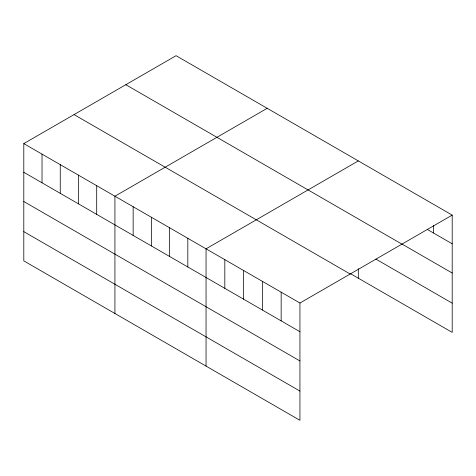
<?xml version="1.0" encoding="UTF-8"?>
<svg xmlns="http://www.w3.org/2000/svg" width="476" height="476" viewBox="0 0 476 476"><rect width="100%" height="100%" fill="white"/><g stroke="black" fill="none" stroke-linecap="round" stroke-linejoin="round"><path stroke-width="0.71" d="M23.8 143.609L299.934 303.028L299.934 420.308L23.8 260.884L23.8 143.609L176.066 55.692L452.2 215.116L452.2 332.391L350.146 273.474M267.191 108.302L114.924 196.219L114.924 313.494M358.315 160.912L206.048 248.823L206.048 366.103M299.934 303.028L452.2 215.116M427.162 229.349L452.2 243.801M402.131 244.129L452.2 273.034M125.819 84.704L401.952 244.129M375.838 259.069L452.2 303.158M74.048 114.597L350.181 274.021M23.8 172.288L299.934 331.712M23.8 201.526L299.934 360.945M23.8 231.645L299.934 391.07M433.422 225.606L433.422 232.96M358.315 268.69L358.315 278.192M281.155 292.187L281.155 320.872M262.377 281.346L262.377 310.031M243.599 270.505L243.599 299.19M224.821 259.664L224.821 288.349M187.824 238.303L187.824 266.988M169.599 227.784L169.599 256.463M151.374 217.258L151.374 245.943M133.149 206.739L133.149 235.424M96.699 185.694L96.699 214.379M78.475 175.174L78.475 203.853M60.25 164.648L60.25 193.333M42.025 154.129L42.025 182.814"/></g></svg>
